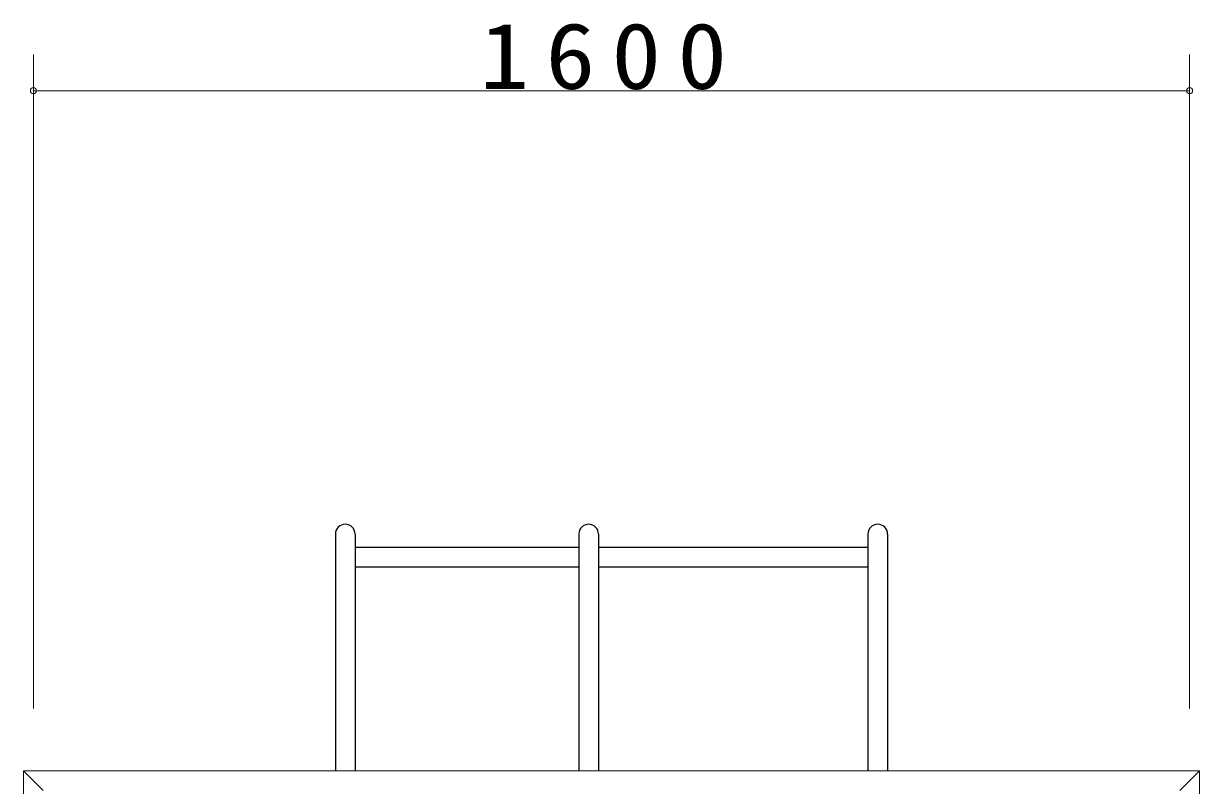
# Model space of a CAD drawing. Units: millimetres, scale not verified. Extents: x -19250 to 0, y 0 to 13350.
# Drawn here: x -11907 to -10280, y 4954 to 6009 of the extents above; entities that cross this region are included whole.
import ezdxf

# ---------------------------------------------------------------- set-up
doc = ezdxf.new("R2010")
doc.units = ezdxf.units.MM
doc.layers.add('線', color=7, linetype='Continuous', lineweight=13)
doc.layers.add('補助', color=2, linetype='Continuous', lineweight=25)
doc.styles.add('ＭＳ ゴシック', font='')
doc.styles.get('ＭＳ ゴシック').set_extended_font_data('MS Gothic')

# ---------------------------------------------------------------- blocks, each defined once
blk = doc.blocks.new('dimension_origin')
at = {"color": 0, "linetype": 'Continuous', "lineweight": -2}
blk.add_circle((0, 0), 1.25, dxfattribs=at)

msp = doc.modelspace()

# ---------------------------------------------------------------- linework, layer by layer
at = {"layer": '線', "color": 2, "lineweight": 25}
for p, q in [((-11475.848, 5301.969), (-11475.848, 4974.369)), ((-11448.648, 5301.969), (-11448.648, 4974.369)), ((-11139.048, 5301.969), (-11139.048, 4974.369)), ((-11111.848, 5301.969), (-11111.848, 4974.369)), ((-10739.048, 5301.969), (-10739.048, 4974.369)), ((-10711.848, 5301.969), (-10711.848, 4974.369))]:
    msp.add_line(p, q, dxfattribs=at)
at = {"layer": '線', "color": 4, "lineweight": 25}
for p, q in [((-11448.648, 5283.969), (-11139.048, 5283.969)), ((-11111.848, 5283.969), (-10739.048, 5283.969)), ((-11448.648, 5256.769), (-11139.048, 5256.769)), ((-11111.848, 5256.769), (-10739.048, 5256.769))]:
    msp.add_line(p, q, dxfattribs=at)
at = {"layer": '線'}
for p, q in [((-11907.448, 4974.369), (-11880.248, 4947.169)), ((-11907.448, 4974.369), (-10280.248, 4974.369)), ((-11907.448, 3315.569), (-11907.448, 4974.369)), ((-10307.448, 4947.169), (-10280.248, 4974.369)), ((-10280.248, 3315.569), (-10280.248, 4974.369))]:
    msp.add_line(p, q, dxfattribs=at)
at = {"layer": '線', "color": 2, "lineweight": 25}
for centre, start, end in [((-11462.248, 5301.969), 90, 180), ((-11462.248, 5301.969), 0, 90), ((-11125.448, 5301.969), 90, 180), ((-11125.448, 5301.969), 0, 90), ((-10725.448, 5301.969), 90, 180), ((-10725.448, 5301.969), 0, 90)]:
    msp.add_arc(centre, 13.6, start, end, dxfattribs=at)
at = {"layer": '補助', "lineweight": 13}
for p, q in [((-11893.848, 5060.769), (-11893.848, 5965.569)), ((-10293.848, 5060.769), (-10293.848, 5965.569)), ((-11893.848, 5915.569), (-10293.848, 5915.569))]:
    msp.add_line(p, q, dxfattribs=at)

# ---------------------------------------------------------------- block references
at = {"layer": '補助', "lineweight": 13, "xscale": 3.33, "yscale": 3.33}
msp.add_blockref('dimension_origin', (-11893.848, 5915.569), dxfattribs=at)
at = {"layer": '補助', "lineweight": 13, "xscale": 3.33, "yscale": 3.33, "rotation": 180}
msp.add_blockref('dimension_origin', (-10293.848, 5915.569), dxfattribs=at)

# ---------------------------------------------------------------- texts
at = {"layer": '補助', "insert": (-11093.848, 5916.569), "char_height": 91.64, "attachment_point": 8, "style": 'ＭＳ ゴシック'}
msp.add_mtext('\\T1.33;\\W1.1;1600', dxfattribs=at)

doc.saveas('drawing.dxf')
